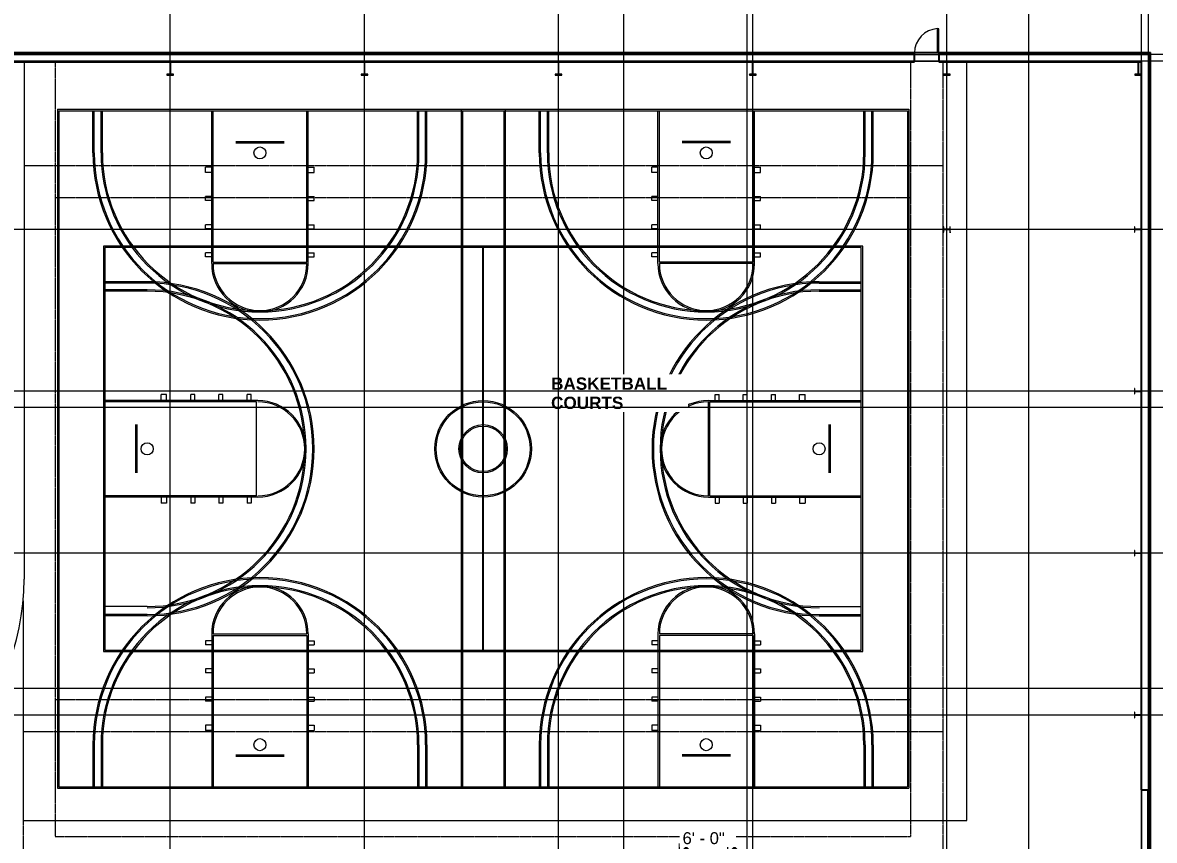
# Model space of a CAD drawing. Header units: inches. Extents: x 21341 to 27231, y -23509 to -20035.
# Drawn here: x 24603 to 26290, y -22296 to -21077 of the extents above; entities that cross this region are included whole.
import ezdxf

# ---------------------------------------------------------------- set-up
doc = ezdxf.new("R2010")
doc.units = ezdxf.units.IN
doc.header["$MEASUREMENT"] = 0
doc.linetypes.add('Dash 1_16_', pattern=[0.125, 0.0625, -0.0625])
doc.linetypes.add('Grid Line 1_2_', pattern=[0.875, 0.5, -0.125, 0.125, -0.125])
for name, color, linetype, lineweight in [('A-ANNO-DIMS', 211, 'Continuous', 9), ('A-ANNO-DIMS-192', 211, 'Continuous', 9), ('A-DOOR', 31, 'Continuous', 9), ('A-FLOR', 192, 'Continuous', 9), ('A-FLOR-CLRS', 90, 'Dash 1_16_', 9), ('A-FLOR-HRAL', 11, 'Continuous', 9), ('A-FLOR-OTLN', 90, 'Continuous', 9), ('A-GLAZ-CWMG', 51, 'Continuous', 9), ('A-WALL', 113, 'Continuous', 9), ('A-WALL-PATT', 111, 'Continuous', 25), ('C-BLDG-PADS', 91, 'Continuous', 9), ('C-TOPO', 7, 'Continuous', 9), ('G-ANNO-SYMB', 111, 'Continuous', 9), ('G-ANNO-TEXT', 231, 'Continuous', 9), ('L-SITE-WALL', 31, 'Continuous', 9), ('S-BEAM', 12, 'Continuous', 9), ('S-COLS', 52, 'Continuous', 9), ('S-GRID', 1, 'Continuous', 9)]:
    doc.layers.add(name, color=color, linetype=linetype, lineweight=lineweight)
doc.styles.add('Arial_1', font='arial.ttf', dxfattribs={"height": 17.703593})
doc.styles.add('Arial_B', font='arialbd.ttf', dxfattribs={"height": 18.265612})
doc.dimstyles.new('Linear_-_3_32__Arial_1', dxfattribs={"dimscale": 12, "dimtxt": 18, "dimasz": 2, "dimexe": 1.5, "dimexo": 1, "dimgap": 1, "dimtad": 1, "dimdec": 4, "dimrnd": 0.0625, "dimzin": 1, "dimdsep": 46, "dimlunit": 4, "dimtxsty": 'Arial_1', "dimblk1": 'OBLIQUE', "dimblk2": 'OBLIQUE', "dimsah": 1, "dimcen": 0.09, "dimdle": 1.5, "dimazin": 0, "dimtfac": 1, "dimtdec": 4, "dimtix": 1, "dimtmove": 0, "dimatfit": 3, "dimfxl": 1, "dimtvp": 1, "dimtfill": 1, "dimfrac": 2, "dimtolj": 1, "dimtzin": 0, "dimarcsym": 2})
pattern_1 = [(0, (0, 0), (0, 24), []), (90, (0, 0), (-24, 1e-15), [])]
pattern_2 = [(45, (0, 0), (-19.00703, 19.00703), []), (45, (0, 28.8), (-19.00703, 19.00703), [])]
pattern_3 = [(225, (25691.39, -22360.053), (19.00703, -19.00703), []), (225, (25691.39, -22388.853), (19.00703, -19.00703), [])]
pattern_4 = [(225, (25401.89, -22360.053), (19.00703, -19.00703), []), (225, (25401.89, -22388.853), (19.00703, -19.00703), [])]
pattern_5 = [(225, (25112.39, -22360.053), (19.00703, -19.00703), []), (225, (25112.39, -22388.853), (19.00703, -19.00703), [])]
pattern_6 = [(225, (24822.89, -22360.053), (19.00703, -19.00703), []), (225, (24822.89, -22388.853), (19.00703, -19.00703), [])]
pattern_7 = [(225, (26266.39, -22360.053), (19.00703, -19.00703), []), (225, (26266.39, -22388.853), (19.00703, -19.00703), [])]
pattern_8 = [(225, (25980.89, -22360.053), (19.00703, -19.00703), []), (225, (25980.89, -22388.853), (19.00703, -19.00703), [])]

# ---------------------------------------------------------------- blocks, each defined once
blk = doc.blocks.new('Girt_Z - 10_D-1057170-First Floor Plan')
at = {"layer": 'S-BEAM'}
for p, q in [((25968.8, -21124.3), (25932.8, -21124.3)), ((25968.8, -21124.9), (25932.8, -21124.9)), ((25968.8, -21124.9), (25932.8, -21124.9)), ((25932.8, -21134.3), (25968.8, -21134.3))]:
    blk.add_line(p, q, dxfattribs=at)
blk = doc.blocks.new('Girt_Z - 10_D-1078090-First Floor Plan')
at = {"layer": 'S-BEAM'}
for p, q in [((26271.4, -22220.4), (26271.4, -22364.1)), ((26280.7, -22364.1), (26280.7, -22220.4)), ((26280.8, -22364.1), (26280.8, -22220.4)), ((26281.4, -22364.1), (26281.4, -22220.4)), ((26271.6, -22364.1), (26271.4, -22364.1)), ((26280.7, -22364.1), (26271.6, -22364.1)), ((26280.8, -22364.1), (26280.7, -22364.1)), ((26281.4, -22364.1), (26280.8, -22364.1))]:
    blk.add_line(p, q, dxfattribs=at)
blk = doc.blocks.new('Rectangular Mullion - Profile_Polycarbonate_right-1075932-First Floor Plan')
at = {"layer": 'A-GLAZ-CWMG', "lineweight": 13}
for p, q in [((0, 1.141125), (-3.622, 1.141125)), ((-3.622, 1.141125), (-3.622, 0.787125)), ((-3.622, 0.787125), (-3.372, 0.787125)), ((-3.5595, 0.849625), (-3.5595, 1.078625)), ((-3.5595, 1.078625), (-0.0625, 1.078625)), ((-3.372, 0.849625), (-3.5595, 0.849625)), ((-3.372, 0.787125), (-3.372, 0.849625)), ((-0.0625, 1.078625), (-0.0625, -0.922375)), ((0, -0.984875), (0, 1.141125)), ((-2.7715, -0.859875), (-2.834, -0.859875)), ((-2.834, -0.859875), (-2.834, -0.984875)), ((-2.834, -0.984875), (0, -0.984875)), ((-2.7715, -0.922375), (-2.7715, -0.859875)), ((-0.0625, -0.922375), (-2.7715, -0.922375))]:
    blk.add_line(p, q, dxfattribs=at)
blk = doc.blocks.new('Top Rail Type - Top Rail_Internal_-939601-First Floor Plan')
at = {"layer": 'A-FLOR-HRAL'}
blk.add_line((24604.9, -21135.1), (24604.9, -21906.1), dxfattribs=at)
blk.add_arc((24243.4, -21906.1), 361.5, 270, 0, dxfattribs=at)
blk = doc.blocks.new('columns and girder2 - one-1075720-First Floor Plan')
at = {"layer": 'S-BEAM'}
h = blk.add_hatch(dxfattribs=at)
h.set_pattern_fill('FP_21', color=256, style=0, pattern_type=2)
h.set_pattern_definition(pattern_3)
h.paths.add_polyline_path([(0, -1.2), (-5, -1.2), (-5, -2), (5, -2), (5, -1.2)], flags=0)
h.paths.add_polyline_path([(-5, -20), (-5, -21.5), (5, -21.5), (5, -20)], flags=0)
h.paths.add_polyline_path([(-5, -1204.8), (-5, -1206.3), (5, -1206.3), (5, -1204.8)], flags=0)
h.paths.add_polyline_path([(5, -1224.3), (-5, -1224.3), (-5, -1225), (5, -1225)], flags=0)
h = blk.add_hatch(dxfattribs=at)
h.set_pattern_fill('FP_21', color=256, style=0, pattern_type=2)
h.set_pattern_definition(pattern_3)
h.paths.add_polyline_path([(-0.6, -2), (-0.6, -20), (0.6, -20), (0.6, -2)], flags=0)
h.paths.add_polyline_path([(-0.6, -1206.3), (-0.6, -1224.3), (0.6, -1224.3), (0.6, -1206.3)], flags=0)
at = {"layer": 'S-BEAM', "lineweight": 15}
for p, q in [((-5, -1.2), (-5, -2)), ((-5, -2), (5, -2)), ((0.6, -2), (-0.6, -2)), ((-0.6, -2), (-0.6, -20)), ((0.6, -20), (0.6, -2)), ((5, -2), (5, -1.2)), ((5, -20), (-5, -20)), ((-5, -20), (-5, -21.5)), ((-5, -21.5), (5, -21.5)), ((-0.6, -20), (0.6, -20)), ((5, -21.5), (5, -20)), ((5, -1204.8), (-5, -1204.8)), ((-5, -1204.8), (-5, -1206.3)), ((-5, -1206.3), (5, -1206.3)), ((0.6, -1206.3), (-0.6, -1206.3)), ((-0.6, -1206.3), (-0.6, -1224.3)), ((0.6, -1224.3), (0.6, -1206.3)), ((5, -1206.3), (5, -1204.8)), ((5, -1224.3), (-5, -1224.3)), ((-5, -1224.3), (-5, -1225)), ((-0.6, -1224.3), (0.6, -1224.3)), ((5, -1225), (5, -1224.3))]:
    blk.add_line(p, q, dxfattribs=at)
blk = doc.blocks.new('columns and girder2 - one-V32-First Floor Plan')
at = {"layer": 'S-BEAM'}
h = blk.add_hatch(dxfattribs=at)
h.set_pattern_fill('FP_22', color=256, style=0, pattern_type=2)
h.set_pattern_definition(pattern_4)
h.paths.add_polyline_path([(5, -1.2), (-5, -1.2), (-5, -2), (5, -2)], flags=0)
h.paths.add_polyline_path([(-5, -20), (-5, -21.5), (5, -21.5), (5, -20)], flags=0)
h.paths.add_polyline_path([(-5, -1204.8), (-5, -1206.3), (5, -1206.3), (5, -1204.8)], flags=0)
h.paths.add_polyline_path([(5, -1224.3), (-5, -1224.3), (-5, -1225), (5, -1225)], flags=0)
h = blk.add_hatch(dxfattribs=at)
h.set_pattern_fill('FP_22', color=256, style=0, pattern_type=2)
h.set_pattern_definition(pattern_4)
h.paths.add_polyline_path([(-0.6, -2), (-0.6, -20), (0.6, -20), (0.6, -2)], flags=0)
h.paths.add_polyline_path([(0.6, -1206.3), (-0.6, -1206.3), (-0.6, -1224.3), (0.6, -1224.3)], flags=0)
at = {"layer": 'S-BEAM', "lineweight": 15}
for p, q in [((-5, -1.2), (-5, -2)), ((-5, -2), (5, -2)), ((0.6, -2), (-0.6, -2)), ((-0.6, -2), (-0.6, -20)), ((0.6, -20), (0.6, -2)), ((5, -2), (5, -1.2)), ((5, -20), (-5, -20)), ((-5, -20), (-5, -21.5)), ((-5, -21.5), (5, -21.5)), ((-0.6, -20), (0.6, -20)), ((5, -21.5), (5, -20)), ((5, -1204.8), (-5, -1204.8)), ((-5, -1204.8), (-5, -1206.3)), ((-5, -1206.3), (5, -1206.3)), ((0.6, -1206.3), (-0.6, -1206.3)), ((-0.6, -1206.3), (-0.6, -1224.3)), ((0.6, -1224.3), (0.6, -1206.3)), ((5, -1206.3), (5, -1204.8)), ((5, -1224.3), (-5, -1224.3)), ((-5, -1224.3), (-5, -1225)), ((-0.6, -1224.3), (0.6, -1224.3)), ((5, -1225), (5, -1224.3))]:
    blk.add_line(p, q, dxfattribs=at)
blk = doc.blocks.new('columns and girder2 - one-V33-First Floor Plan')
at = {"layer": 'S-BEAM'}
h = blk.add_hatch(dxfattribs=at)
h.set_pattern_fill('FP_23', color=256, style=0, pattern_type=2)
h.set_pattern_definition(pattern_5)
h.paths.add_polyline_path([(1.5, -0.5), (-5, -0.5), (-5, -2), (5, -2), (5, -1.2), (1.5, -1.2), (1.5, -1)], flags=0)
h.paths.add_polyline_path([(5, -20), (-5, -20), (-5, -21.5), (5, -21.5)], flags=0)
h.paths.add_polyline_path([(-5, -1204.8), (-5, -1206.3), (5, -1206.3), (5, -1204.8)], flags=0)
h.paths.add_polyline_path([(5, -1224.3), (-5, -1224.3), (-5, -1225), (5, -1225)], flags=0)
h = blk.add_hatch(dxfattribs=at)
h.set_pattern_fill('FP_23', color=256, style=0, pattern_type=2)
h.set_pattern_definition(pattern_5)
h.paths.add_polyline_path([(-0.6, -2), (-0.6, -20), (0.6, -20), (0.6, -2)], flags=0)
h.paths.add_polyline_path([(-0.6, -1206.3), (-0.6, -1224.3), (0.6, -1224.3), (0.6, -1206.3)], flags=0)
at = {"layer": 'S-BEAM', "lineweight": 15}
for p, q in [((1.5, -0.5), (-5, -0.5)), ((-5, -0.5), (-5, -2)), ((-5, -2), (5, -2)), ((0.6, -2), (-0.6, -2)), ((-0.6, -2), (-0.6, -20)), ((0.6, -20), (0.6, -2)), ((5, -2), (5, -1.2)), ((5, -20), (-5, -20)), ((-5, -20), (-5, -21.5)), ((-5, -21.5), (5, -21.5)), ((-0.6, -20), (0.6, -20)), ((5, -21.5), (5, -20)), ((5, -1204.8), (-5, -1204.8)), ((-5, -1204.8), (-5, -1206.3)), ((-5, -1206.3), (5, -1206.3)), ((0.6, -1206.3), (-0.6, -1206.3)), ((-0.6, -1206.3), (-0.6, -1224.3)), ((0.6, -1224.3), (0.6, -1206.3)), ((5, -1206.3), (5, -1204.8)), ((5, -1224.3), (-5, -1224.3)), ((-5, -1224.3), (-5, -1225)), ((-0.6, -1224.3), (0.6, -1224.3)), ((5, -1225), (5, -1224.3))]:
    blk.add_line(p, q, dxfattribs=at)
blk = doc.blocks.new('columns and girder2 - one-V34-First Floor Plan')
at = {"layer": 'S-BEAM'}
h = blk.add_hatch(dxfattribs=at)
h.set_pattern_fill('FP_24', color=256, style=0, pattern_type=2)
h.set_pattern_definition(pattern_6)
h.paths.add_polyline_path([(5, -1.2), (-5, -1.2), (-5, -2), (5, -2)], flags=0)
h.paths.add_polyline_path([(-5, -20), (-5, -21.5), (5, -21.5), (5, -20)], flags=0)
h.paths.add_polyline_path([(5, -1204.8), (-5, -1204.8), (-5, -1206.3), (5, -1206.3)], flags=0)
h.paths.add_polyline_path([(5, -1224.3), (-5, -1224.3), (-5, -1225), (5, -1225)], flags=0)
h = blk.add_hatch(dxfattribs=at)
h.set_pattern_fill('FP_24', color=256, style=0, pattern_type=2)
h.set_pattern_definition(pattern_6)
h.paths.add_polyline_path([(-0.6, -2), (-0.6, -20), (0.6, -20), (0.6, -2)], flags=0)
h.paths.add_polyline_path([(0.6, -1206.3), (-0.6, -1206.3), (-0.6, -1224.3), (0.6, -1224.3)], flags=0)
at = {"layer": 'S-BEAM', "lineweight": 15}
for p, q in [((-5, -1.2), (-5, -2)), ((-5, -2), (5, -2)), ((0.6, -2), (-0.6, -2)), ((-0.6, -2), (-0.6, -20)), ((0.6, -20), (0.6, -2)), ((5, -2), (5, -1.2)), ((5, -20), (-5, -20)), ((-5, -20), (-5, -21.5)), ((-5, -21.5), (5, -21.5)), ((-0.6, -20), (0.6, -20)), ((5, -21.5), (5, -20)), ((5, -1204.8), (-5, -1204.8)), ((-5, -1204.8), (-5, -1206.3)), ((-5, -1206.3), (5, -1206.3)), ((0.6, -1206.3), (-0.6, -1206.3)), ((-0.6, -1206.3), (-0.6, -1224.3)), ((0.6, -1224.3), (0.6, -1206.3)), ((5, -1206.3), (5, -1204.8)), ((5, -1224.3), (-5, -1224.3)), ((-5, -1224.3), (-5, -1225)), ((-0.6, -1224.3), (0.6, -1224.3)), ((5, -1225), (5, -1224.3))]:
    blk.add_line(p, q, dxfattribs=at)
blk = doc.blocks.new('columns and girder2 - one-V41-First Floor Plan')
at = {"layer": 'S-BEAM'}
h = blk.add_hatch(dxfattribs=at)
h.set_pattern_fill('FP_31', color=256, style=0, pattern_type=2)
h.set_pattern_definition(pattern_7)
h.paths.add_polyline_path([(5, -0.5), (-5, -0.5), (-5, -2), (5, -2)], flags=0)
h.paths.add_polyline_path([(-5, -20), (-5, -21.5), (5, -21.5), (5, -20)], flags=0)
h.paths.add_polyline_path([(5, -1204.8), (-4.3, -1204.8), (-4.3, -1206.3), (5, -1206.3)], flags=0)
h.paths.add_polyline_path([(-4.3, -1224.3), (-4.3, -1225), (5, -1225), (5, -1224.3), (-3.5, -1224.3)], flags=0)
h = blk.add_hatch(dxfattribs=at)
h.set_pattern_fill('FP_31', color=256, style=0, pattern_type=2)
h.set_pattern_definition(pattern_7)
h.paths.add_polyline_path([(-0.6, -2), (-0.6, -20), (0.6, -20), (0.6, -2)], flags=0)
h.paths.add_polyline_path([(0.6, -1206.3), (-0.6, -1206.3), (-0.6, -1224.3), (0.6, -1224.3), (0.6, -1224)], flags=0)
at = {"layer": 'S-BEAM', "lineweight": 15}
for p, q in [((5, -0.5), (-5, -0.5)), ((-5, -2), (5, -2)), ((0.6, -2), (-0.6, -2)), ((-0.6, -2), (-0.6, -20)), ((0.6, -20), (0.6, -2)), ((5, -2), (5, -0.5)), ((5, -20), (-5, -20)), ((-5, -21.5), (5, -21.5)), ((-0.6, -20), (0.6, -20)), ((5, -21.5), (5, -20)), ((5, -1204.8), (-4.3, -1204.8)), ((-4.3, -1206.3), (5, -1206.3)), ((0.6, -1206.3), (-0.6, -1206.3)), ((-0.6, -1206.3), (-0.6, -1224.3)), ((0.6, -1224.3), (0.6, -1206.3)), ((5, -1206.3), (5, -1204.8)), ((5, -1224.3), (-4.3, -1224.3)), ((-0.6, -1224.3), (0.6, -1224.3)), ((5, -1225), (5, -1224.3))]:
    blk.add_line(p, q, dxfattribs=at)
blk = doc.blocks.new('columns and girder2 - one-V42-First Floor Plan')
at = {"layer": 'S-BEAM'}
h = blk.add_hatch(dxfattribs=at)
h.set_pattern_fill('FP_32', color=256, style=0, pattern_type=2)
h.set_pattern_definition(pattern_8)
h.paths.add_polyline_path([(5, -0.5), (-5, -0.5), (-5, -2), (5, -2)], flags=0)
h.paths.add_polyline_path([(5, -20), (-5, -20), (-5, -21.5), (5, -21.5)], flags=0)
h.paths.add_polyline_path([(5, -1204.8), (-5, -1204.8), (-5, -1206.3), (5, -1206.3)], flags=0)
h.paths.add_polyline_path([(-0.1, -1224.3), (-5, -1224.3), (-5, -1225), (5, -1225), (5, -1224.3)], flags=0)
h = blk.add_hatch(dxfattribs=at)
h.set_pattern_fill('FP_32', color=256, style=0, pattern_type=2)
h.set_pattern_definition(pattern_8)
h.paths.add_polyline_path([(-0.6, -2), (-0.6, -20), (0.6, -20), (0.6, -2)], flags=0)
h.paths.add_polyline_path([(-0.6, -1206.3), (-0.6, -1224.3), (0.6, -1224.3), (0.6, -1206.3)], flags=0)
at = {"layer": 'S-BEAM', "lineweight": 15}
for p, q in [((5, -0.5), (-5, -0.5)), ((-5, -0.5), (-5, -2)), ((-5, -2), (5, -2)), ((0.6, -2), (-0.6, -2)), ((-0.6, -2), (-0.6, -20)), ((0.6, -20), (0.6, -2)), ((5, -2), (5, -0.5)), ((5, -20), (-5, -20)), ((-5, -20), (-5, -21.5)), ((-5, -21.5), (5, -21.5)), ((-0.6, -20), (0.6, -20)), ((5, -21.5), (5, -20)), ((5, -1204.8), (-5, -1204.8)), ((-5, -1204.8), (-5, -1206.3)), ((-5, -1206.3), (5, -1206.3)), ((0.6, -1206.3), (-0.6, -1206.3)), ((-0.6, -1206.3), (-0.6, -1224.3)), ((0.6, -1224.3), (0.6, -1206.3)), ((5, -1206.3), (5, -1204.8)), ((5, -1224.3), (-5, -1224.3)), ((-5, -1224.3), (-5, -1225)), ((-0.6, -1224.3), (0.6, -1224.3)), ((5, -1225), (5, -1224.3))]:
    blk.add_line(p, q, dxfattribs=at)
blk = doc.blocks.new('Single-Flush - 36_ x 96_-1048073-First Floor Plan')
at = {"layer": 'A-DOOR', "lineweight": 13}
for p, q in [((16, 6.6), (16, 42.6)), ((18, 42.6), (16, 42.6)), ((18, 6.6), (18, 42.6)), ((18, 6.6), (16, 6.6))]:
    blk.add_line(p, q, dxfattribs=at)
at = {"layer": 'A-DOOR'}
blk.add_arc((18, 6.6), 36.1, 93.1789, 180, dxfattribs=at)
blk = doc.blocks.new('DIMBLOCK13-First Floor Plan')
at = {"layer": 'A-ANNO-DIMS-192'}
for p, q in [((25582.3, -22358.2), (25582.3, -22300.4)), ((25654.3, -22358.2), (25654.3, -22300.4)), ((25564.3, -22318.4), (25672.3, -22318.4)), ((25582.3, -22318.4), (25582.3, -22358.2)), ((25654.3, -22318.4), (25654.3, -22358.2))]:
    blk.add_line(p, q, dxfattribs=at)
at = {"layer": 'A-ANNO-DIMS-192', "lineweight": 50}
for p, q in [((25582.3, -22318.4), (25594.3, -22306.4)), ((25654.3, -22318.4), (25666.3, -22306.4)), ((25582.3, -22318.4), (25570.3, -22330.4)), ((25654.3, -22318.4), (25642.3, -22330.4))]:
    blk.add_line(p, q, dxfattribs=at)
at = {"layer": 'A-ANNO-DIMS-192', "color": 0, "insert": (25586.8, -22283.5), "char_height": 17.7, "width": 75.434, "attachment_point": 1, "line_spacing_factor": 0.938532, "style": 'Arial_1', "bg_fill": 3, "box_fill_scale": 1.25, "bg_fill_color": 0, "bg_fill_transparency": 0}
blk.add_mtext('6\' - 0"', dxfattribs=at)
blk = doc.blocks.new('_Oblique')
at = {"color": 0, "linetype": 'ByBlock', "lineweight": -2}
blk.add_line((-0.5, -0.5), (0.5, 0.5), dxfattribs=at)

msp = doc.modelspace()

# ---------------------------------------------------------------- hatches: boundary and pattern name
at = {"layer": 'A-WALL-PATT', "lineweight": 9}
h = msp.add_hatch(dxfattribs=at)
h.set_pattern_fill('FP_15', color=256, style=0, pattern_type=2)
h.set_pattern_definition(pattern_1)
h.paths.add_polyline_path([(22780.39023, -21124.30281), (22783.39023, -21124.30281), (22783.39023, -21123.30281), (22780.39023, -21123.30281)], flags=0)
h.paths.add_polyline_path([(25981.01523, -21124.30281), (25981.01523, -21123.30281), (25968.76523, -21123.30281), (25968.76523, -21124.30281)], flags=0)
h.paths.add_polyline_path([(25810.92321, -21124.30281), (25932.76523, -21124.30281), (25932.76523, -21123.30281), (23030.51523, -21123.30281), (23030.51523, -21124.30281), (25257.97521, -21124.30281)], flags=0)
h.paths.add_polyline_path([(22791.39023, -21124.30281), (22844.51523, -21124.30281), (22844.51523, -21123.30281), (22791.39023, -21123.30281)], flags=0)
h.paths.add_polyline_path([(22922.51523, -21124.30281), (22922.51523, -21123.30281), (22916.51523, -21123.30281), (22916.51523, -21124.30281)], flags=0)
h = msp.add_hatch(dxfattribs=at)
h.set_pattern_fill('FP_15', color=256, style=0, pattern_type=2)
h.set_pattern_definition(pattern_1)
h.paths.add_polyline_path([(26282.39023, -21124.30281), (26282.39023, -21123.30281), (25981.01523, -21123.30281), (25981.01523, -21124.30281), (26281.39023, -21124.30281)], flags=0)
h = msp.add_hatch(dxfattribs=at)
h.set_pattern_fill('FP_15', color=256, style=0, pattern_type=2)
h.set_pattern_definition(pattern_1)
h.paths.add_polyline_path([(26282.39023, -22220.42781), (26282.39023, -21124.30281), (26281.39023, -21124.30281), (26281.39023, -22220.42781)], flags=0)
at = {"layer": 'S-COLS'}
h = msp.add_hatch(dxfattribs=at)
h.set_pattern_fill('FP_11', color=256, style=0, pattern_type=2)
h.set_pattern_definition(pattern_2)
h.paths.add_polyline_path([(25976.45858, -21389.03328), (25976.45858, -21385.88875), (25976.66109, -21385.39985), (25977.14999, -21385.19734), (25984.63046, -21385.19734), (25985.11936, -21385.39985), (25985.32187, -21385.88875), (25985.32187, -21389.03328), (25985.75546, -21389.03328), (25985.75546, -21381.07234), (25985.32187, -21381.07234), (25985.32187, -21384.21687), (25985.11936, -21384.70577), (25984.63046, -21384.90828), (25977.14999, -21384.90828), (25976.66109, -21384.70577), (25976.45858, -21384.21687), (25976.45858, -21381.07234), (25976.02499, -21381.07234), (25976.02499, -21389.03328)], flags=0)
h = msp.add_hatch(dxfattribs=at)
h.set_pattern_fill('FP_11', color=256, style=0, pattern_type=2)
h.set_pattern_definition(pattern_2)
h.paths.add_polyline_path([(26261.07382, -21630.30281), (26261.07382, -21627.13875), (26261.27633, -21626.64985), (26261.76523, -21626.44734), (26270.26523, -21626.44734), (26270.75412, -21626.64985), (26270.95663, -21627.13875), (26270.95663, -21630.30281), (26271.39023, -21630.30281), (26271.39023, -21622.30281), (26270.95663, -21622.30281), (26270.95663, -21625.46687), (26270.75412, -21625.95577), (26270.26523, -21626.15828), (26261.76523, -21626.15828), (26261.27633, -21625.95577), (26261.07382, -21625.46687), (26261.07382, -21622.30281), (26260.64023, -21622.30281), (26260.64023, -21630.30281)], flags=0)
h = msp.add_hatch(dxfattribs=at)
h.set_pattern_fill('FP_11', color=256, style=0, pattern_type=2)
h.set_pattern_definition(pattern_2)
h.paths.add_polyline_path([(26260.64023, -21871.55281), (26261.07382, -21871.55281), (26261.07382, -21868.38875), (26261.27633, -21867.89985), (26261.76523, -21867.69734), (26270.26523, -21867.69734), (26270.75412, -21867.89985), (26270.95663, -21868.38875), (26270.95663, -21871.55281), (26271.39023, -21871.55281), (26271.39023, -21863.55281), (26270.95663, -21863.55281), (26270.95663, -21866.71687), (26270.75412, -21867.20577), (26270.26523, -21867.40828), (26261.76523, -21867.40828), (26261.27633, -21867.20577), (26261.07382, -21866.71687), (26261.07382, -21863.55281), (26260.64023, -21863.55281)], flags=0)

# ---------------------------------------------------------------- linework, layer by layer
at = {"layer": 'A-FLOR'}
for p, q in [((26010.64023, -22266.05281), (26010.64023, -21135.05281)), ((24603.39023, -21938.53974), (24603.39023, -22266.05281)), ((24603.39023, -22266.05281), (26010.64023, -22266.05281))]:
    msp.add_line(p, q, dxfattribs=at)
at = {"layer": 'A-FLOR-CLRS'}
for p, q in [((24651.39023, -21135.05281), (24651.39023, -22290.05281)), ((25927.39023, -22290.05281), (25927.39023, -21135.05281)), ((25975.39023, -22338.05281), (25975.39023, -21135.05281)), ((25975.39023, -21290.05281), (24604.91307, -21290.05281)), ((25927.39023, -21338.05281), (24651.39023, -21338.05281)), ((24603.39023, -21938.53974), (24603.39023, -22338.05281)), ((25927.39023, -22086.05281), (24651.39023, -22086.05281)), ((25975.39023, -22134.05281), (24603.39023, -22134.05281)), ((24651.39023, -22290.05281), (25927.39023, -22290.05281))]:
    msp.add_line(p, q, dxfattribs=at)
at = {"layer": 'A-FLOR-OTLN'}
for p, q in [((24654.61166, -21206.05281), (25924.16879, -21206.05281)), ((24654.61166, -21206.05281), (24654.61166, -22218.05281)), ((24656.61166, -21208.05281), (24656.61166, -22216.05281)), ((24656.61166, -21208.05281), (25922.16879, -21208.05281)), ((24707.61166, -21271.05281), (24707.61166, -21208.05281)), ((24709.61166, -21271.05281), (24709.61166, -21208.05281)), ((24719.61166, -21271.05281), (24719.61166, -21208.05281)), ((24721.61166, -21271.05281), (24721.61166, -21208.05281)), ((24884.61166, -21436.05281), (24884.61166, -21208.05281)), ((24886.61166, -21434.05281), (24886.61166, -21208.05281)), ((25026.61166, -21434.05281), (25026.61166, -21208.05281)), ((25028.61166, -21436.05281), (25028.61166, -21208.05281)), ((25191.61166, -21271.05281), (25191.61166, -21208.05281)), ((25193.61166, -21271.05281), (25193.61166, -21208.05281)), ((25203.61166, -21271.05281), (25203.61166, -21208.05281)), ((25205.61166, -21271.05281), (25205.61166, -21208.05281)), ((25256.61166, -21206.05281), (25256.61166, -22218.05281)), ((25258.61166, -21208.05281), (25258.61166, -22216.05281)), ((25320.16879, -21208.05281), (25320.16879, -22216.05281)), ((25322.16879, -21206.05281), (25322.16879, -22218.05281)), ((25373.16879, -21271.05281), (25373.16879, -21208.05281)), ((25375.16879, -21271.05281), (25375.16879, -21208.05281)), ((25385.16879, -21271.05281), (25385.16879, -21208.05281)), ((25387.16879, -21271.05281), (25387.16879, -21208.05281)), ((25550.16879, -21436.05281), (25550.16879, -21208.05281)), ((25552.16879, -21434.05281), (25552.16879, -21208.05281)), ((25692.16879, -21434.05281), (25692.16879, -21208.05281)), ((25694.16879, -21436.05281), (25694.16879, -21208.05281)), ((25857.16879, -21271.05281), (25857.16879, -21208.05281)), ((25859.16879, -21271.05281), (25859.16879, -21208.05281)), ((25869.16879, -21271.05281), (25869.16879, -21208.05281)), ((25871.16879, -21271.05281), (25871.16879, -21208.05281)), ((25922.16879, -21208.05281), (25922.16879, -22216.05281)), ((25924.16879, -21206.05281), (25924.16879, -22218.05281)), ((24920.61166, -21254.05281), (24992.61166, -21254.05281)), ((24920.61166, -21256.05281), (24992.61166, -21256.05281)), ((25658.16879, -21254.05281), (25586.16879, -21254.05281)), ((25658.16879, -21256.05281), (25586.16879, -21256.05281)), ((24884.61166, -21292.05281), (24875.61166, -21292.05281)), ((24875.61166, -21300.05281), (24875.61166, -21292.05281)), ((25028.61166, -21292.05281), (25037.61166, -21292.05281)), ((25037.61166, -21300.05281), (25037.61166, -21292.05281)), ((25550.16879, -21292.05281), (25541.16879, -21292.05281)), ((25541.16879, -21300.05281), (25541.16879, -21292.05281)), ((25694.16879, -21292.05281), (25703.16879, -21292.05281)), ((25703.16879, -21300.05281), (25703.16879, -21292.05281)), ((24884.61166, -21300.05281), (24875.61166, -21300.05281)), ((25028.61166, -21300.05281), (25037.61166, -21300.05281)), ((25550.16879, -21300.05281), (25541.16879, -21300.05281)), ((25694.16879, -21300.05281), (25703.16879, -21300.05281)), ((24884.61166, -21336.05281), (24875.61166, -21336.05281)), ((24875.61166, -21342.05281), (24875.61166, -21336.05281)), ((24884.61166, -21342.05281), (24875.61166, -21342.05281)), ((25028.61166, -21336.05281), (25037.61166, -21336.05281)), ((25028.61166, -21342.05281), (25037.61166, -21342.05281)), ((25037.61166, -21342.05281), (25037.61166, -21336.05281)), ((25550.16879, -21336.05281), (25541.16879, -21336.05281)), ((25541.16879, -21342.05281), (25541.16879, -21336.05281)), ((25550.16879, -21342.05281), (25541.16879, -21342.05281)), ((25694.16879, -21336.05281), (25703.16879, -21336.05281)), ((25694.16879, -21342.05281), (25703.16879, -21342.05281)), ((25703.16879, -21342.05281), (25703.16879, -21336.05281)), ((24884.61166, -21378.05281), (24875.61166, -21378.05281)), ((24875.61166, -21384.05281), (24875.61166, -21378.05281)), ((25028.61166, -21378.05281), (25037.61166, -21378.05281)), ((25037.61166, -21384.05281), (25037.61166, -21378.05281)), ((25550.16879, -21378.05281), (25541.16879, -21378.05281)), ((25541.16879, -21384.05281), (25541.16879, -21378.05281)), ((25694.16879, -21378.05281), (25703.16879, -21378.05281)), ((25703.16879, -21384.05281), (25703.16879, -21378.05281)), ((24884.61166, -21384.05281), (24875.61166, -21384.05281)), ((25028.61166, -21384.05281), (25037.61166, -21384.05281)), ((25550.16879, -21384.05281), (25541.16879, -21384.05281)), ((25694.16879, -21384.05281), (25703.16879, -21384.05281)), ((25855.39023, -21410.05281), (24723.39023, -21410.05281)), ((24723.39023, -21410.05281), (24723.39023, -22014.05281)), ((24725.39023, -21412.05281), (24725.39023, -22012.05281)), ((25853.39023, -21412.05281), (24725.39023, -21412.05281)), ((25288.39023, -21412.05281), (25288.39023, -22012.05281)), ((25289.39023, -21412.05281), (25289.39023, -22012.05281)), ((25853.39023, -22012.05281), (25853.39023, -21412.05281)), ((25855.39023, -22014.05281), (25855.39023, -21410.05281)), ((24884.61166, -21420.05281), (24875.61166, -21420.05281)), ((24875.61166, -21426.05281), (24875.61166, -21420.05281)), ((24884.61166, -21426.05281), (24875.61166, -21426.05281)), ((25028.61166, -21420.05281), (25037.61166, -21420.05281)), ((25028.61166, -21426.05281), (25037.61166, -21426.05281)), ((25037.61166, -21426.05281), (25037.61166, -21420.05281)), ((25550.16879, -21420.05281), (25541.16879, -21420.05281)), ((25541.16879, -21426.05281), (25541.16879, -21420.05281)), ((25550.16879, -21426.05281), (25541.16879, -21426.05281)), ((25694.16879, -21420.05281), (25703.16879, -21420.05281)), ((25694.16879, -21426.05281), (25703.16879, -21426.05281)), ((25703.16879, -21426.05281), (25703.16879, -21420.05281)), ((24886.61166, -21434.05281), (25026.61166, -21434.05281)), ((24886.61166, -21436.05281), (25026.61166, -21436.05281)), ((25692.16879, -21434.05281), (25552.16879, -21434.05281)), ((25692.16879, -21436.05281), (25552.16879, -21436.05281)), ((24788.39023, -21463.05281), (24725.39023, -21463.05281)), ((24788.39023, -21465.05281), (24725.39023, -21465.05281)), ((25790.39023, -21463.05281), (25853.39023, -21463.05281)), ((25790.39023, -21465.05281), (25853.39023, -21465.05281)), ((24788.39023, -21475.05281), (24725.39023, -21475.05281)), ((24788.39023, -21477.05281), (24725.39023, -21477.05281)), ((25790.39023, -21475.05281), (25853.39023, -21475.05281)), ((25790.39023, -21477.05281), (25853.39023, -21477.05281)), ((24809.39023, -21640.05281), (24809.39023, -21631.05281)), ((24817.39023, -21631.05281), (24809.39023, -21631.05281)), ((24817.39023, -21640.05281), (24817.39023, -21631.05281)), ((24853.39023, -21640.05281), (24853.39023, -21631.05281)), ((24859.39023, -21631.05281), (24853.39023, -21631.05281)), ((24859.39023, -21640.05281), (24859.39023, -21631.05281)), ((24895.39023, -21640.05281), (24895.39023, -21631.05281)), ((24901.39023, -21631.05281), (24895.39023, -21631.05281)), ((24901.39023, -21640.05281), (24901.39023, -21631.05281)), ((24937.39023, -21640.05281), (24937.39023, -21631.05281)), ((24943.39023, -21631.05281), (24937.39023, -21631.05281)), ((24943.39023, -21640.05281), (24943.39023, -21631.05281)), ((25635.39023, -21631.05281), (25641.39023, -21631.05281)), ((25635.39023, -21640.05281), (25635.39023, -21631.05281)), ((25641.39023, -21640.05281), (25641.39023, -21631.05281)), ((25677.39023, -21631.05281), (25683.39023, -21631.05281)), ((25677.39023, -21640.05281), (25677.39023, -21631.05281)), ((25683.39023, -21640.05281), (25683.39023, -21631.05281)), ((25719.39023, -21631.05281), (25725.39023, -21631.05281)), ((25719.39023, -21640.05281), (25719.39023, -21631.05281)), ((25725.39023, -21640.05281), (25725.39023, -21631.05281)), ((25761.39023, -21631.05281), (25769.39023, -21631.05281)), ((25761.39023, -21640.05281), (25761.39023, -21631.05281)), ((25769.39023, -21640.05281), (25769.39023, -21631.05281)), ((24953.39023, -21640.05281), (24725.39023, -21640.05281)), ((24951.39023, -21642.05281), (24725.39023, -21642.05281)), ((24951.39023, -21782.05281), (24951.39023, -21642.05281)), ((25625.39023, -21640.05281), (25853.39023, -21640.05281)), ((25625.39023, -21782.05281), (25625.39023, -21642.05281)), ((25627.39023, -21782.05281), (25627.39023, -21642.05281)), ((25627.39023, -21642.05281), (25853.39023, -21642.05281)), ((24771.39023, -21748.05281), (24771.39023, -21676.05281)), ((24773.39023, -21748.05281), (24773.39023, -21676.05281)), ((25805.39023, -21748.05281), (25805.39023, -21676.05281)), ((25807.39023, -21748.05281), (25807.39023, -21676.05281)), ((24951.39023, -21782.05281), (24725.39023, -21782.05281)), ((24953.39023, -21784.05281), (24725.39023, -21784.05281)), ((24809.39023, -21784.05281), (24809.39023, -21793.05281)), ((24817.39023, -21784.05281), (24817.39023, -21793.05281)), ((24853.39023, -21784.05281), (24853.39023, -21793.05281)), ((24859.39023, -21784.05281), (24859.39023, -21793.05281)), ((24895.39023, -21784.05281), (24895.39023, -21793.05281)), ((24901.39023, -21784.05281), (24901.39023, -21793.05281)), ((24937.39023, -21784.05281), (24937.39023, -21793.05281)), ((24943.39023, -21784.05281), (24943.39023, -21793.05281)), ((25625.39023, -21784.05281), (25853.39023, -21784.05281)), ((25627.39023, -21782.05281), (25853.39023, -21782.05281)), ((25635.39023, -21784.05281), (25635.39023, -21793.05281)), ((25641.39023, -21784.05281), (25641.39023, -21793.05281)), ((25677.39023, -21784.05281), (25677.39023, -21793.05281)), ((25683.39023, -21784.05281), (25683.39023, -21793.05281)), ((25719.39023, -21784.05281), (25719.39023, -21793.05281)), ((25725.39023, -21784.05281), (25725.39023, -21793.05281)), ((25761.39023, -21784.05281), (25761.39023, -21793.05281)), ((25769.39023, -21784.05281), (25769.39023, -21793.05281)), ((24817.39023, -21793.05281), (24809.39023, -21793.05281)), ((24859.39023, -21793.05281), (24853.39023, -21793.05281)), ((24901.39023, -21793.05281), (24895.39023, -21793.05281)), ((24943.39023, -21793.05281), (24937.39023, -21793.05281)), ((25635.39023, -21793.05281), (25641.39023, -21793.05281)), ((25677.39023, -21793.05281), (25683.39023, -21793.05281)), ((25719.39023, -21793.05281), (25725.39023, -21793.05281)), ((25761.39023, -21793.05281), (25769.39023, -21793.05281)), ((24788.39023, -21947.05281), (24725.39023, -21947.05281)), ((25790.39023, -21947.05281), (25853.39023, -21947.05281)), ((24788.39023, -21959.05281), (24725.39023, -21959.05281)), ((24788.39023, -21961.05281), (24725.39023, -21961.05281)), ((25790.39023, -21959.05281), (25853.39023, -21959.05281)), ((25790.39023, -21961.05281), (25853.39023, -21961.05281)), ((24884.61166, -21988.05281), (24884.61166, -22216.05281)), ((24886.61166, -21988.05281), (25026.61166, -21988.05281)), ((24886.61166, -21990.05281), (25026.61166, -21990.05281)), ((24886.61166, -21990.05281), (24886.61166, -22216.05281)), ((25026.61166, -21990.05281), (25026.61166, -22216.05281)), ((25028.61166, -21988.05281), (25028.61166, -22216.05281)), ((25550.16879, -21988.05281), (25550.16879, -22216.05281)), ((25692.16879, -21988.05281), (25552.16879, -21988.05281)), ((25692.16879, -21990.05281), (25552.16879, -21990.05281)), ((25552.16879, -21990.05281), (25552.16879, -22216.05281)), ((25692.16879, -21990.05281), (25692.16879, -22216.05281)), ((25694.16879, -21988.05281), (25694.16879, -22216.05281)), ((24875.61166, -21998.05281), (24875.61166, -22004.05281)), ((24884.61166, -21998.05281), (24875.61166, -21998.05281)), ((24884.61166, -22004.05281), (24875.61166, -22004.05281)), ((25028.61166, -21998.05281), (25037.61166, -21998.05281)), ((25028.61166, -22004.05281), (25037.61166, -22004.05281)), ((25037.61166, -21998.05281), (25037.61166, -22004.05281)), ((25541.16879, -21998.05281), (25541.16879, -22004.05281)), ((25550.16879, -21998.05281), (25541.16879, -21998.05281)), ((25550.16879, -22004.05281), (25541.16879, -22004.05281)), ((25694.16879, -21998.05281), (25703.16879, -21998.05281)), ((25694.16879, -22004.05281), (25703.16879, -22004.05281)), ((25703.16879, -21998.05281), (25703.16879, -22004.05281)), ((24723.39023, -22014.05281), (25855.39023, -22014.05281)), ((24725.39023, -22012.05281), (25853.39023, -22012.05281)), ((24875.61166, -22040.05281), (24875.61166, -22046.05281)), ((24884.61166, -22040.05281), (24875.61166, -22040.05281)), ((25028.61166, -22040.05281), (25037.61166, -22040.05281)), ((25037.61166, -22040.05281), (25037.61166, -22046.05281)), ((25541.16879, -22040.05281), (25541.16879, -22046.05281)), ((25550.16879, -22040.05281), (25541.16879, -22040.05281)), ((25694.16879, -22040.05281), (25703.16879, -22040.05281)), ((25703.16879, -22040.05281), (25703.16879, -22046.05281)), ((24884.61166, -22046.05281), (24875.61166, -22046.05281)), ((25028.61166, -22046.05281), (25037.61166, -22046.05281)), ((25550.16879, -22046.05281), (25541.16879, -22046.05281)), ((25694.16879, -22046.05281), (25703.16879, -22046.05281)), ((24875.61166, -22082.05281), (24875.61166, -22088.05281)), ((24884.61166, -22082.05281), (24875.61166, -22082.05281)), ((24884.61166, -22088.05281), (24875.61166, -22088.05281)), ((25028.61166, -22082.05281), (25037.61166, -22082.05281)), ((25028.61166, -22088.05281), (25037.61166, -22088.05281)), ((25037.61166, -22082.05281), (25037.61166, -22088.05281)), ((25541.16879, -22082.05281), (25541.16879, -22088.05281)), ((25550.16879, -22082.05281), (25541.16879, -22082.05281)), ((25550.16879, -22088.05281), (25541.16879, -22088.05281)), ((25694.16879, -22082.05281), (25703.16879, -22082.05281)), ((25694.16879, -22088.05281), (25703.16879, -22088.05281)), ((25703.16879, -22082.05281), (25703.16879, -22088.05281)), ((24875.61166, -22124.05281), (24875.61166, -22132.05281)), ((24884.61166, -22124.05281), (24875.61166, -22124.05281)), ((25028.61166, -22124.05281), (25037.61166, -22124.05281)), ((25037.61166, -22124.05281), (25037.61166, -22132.05281)), ((25541.16879, -22124.05281), (25541.16879, -22132.05281)), ((25550.16879, -22124.05281), (25541.16879, -22124.05281)), ((25694.16879, -22124.05281), (25703.16879, -22124.05281)), ((25703.16879, -22124.05281), (25703.16879, -22132.05281)), ((24884.61166, -22132.05281), (24875.61166, -22132.05281)), ((25028.61166, -22132.05281), (25037.61166, -22132.05281)), ((25550.16879, -22132.05281), (25541.16879, -22132.05281)), ((25694.16879, -22132.05281), (25703.16879, -22132.05281)), ((24707.61166, -22153.05281), (24707.61166, -22216.05281)), ((24709.61166, -22153.05281), (24709.61166, -22216.05281)), ((24719.61166, -22153.05281), (24719.61166, -22216.05281)), ((24721.61166, -22153.05281), (24721.61166, -22216.05281)), ((25191.61166, -22153.05281), (25191.61166, -22216.05281)), ((25193.61166, -22153.05281), (25193.61166, -22216.05281)), ((25203.61166, -22153.05281), (25203.61166, -22216.05281)), ((25205.61166, -22153.05281), (25205.61166, -22216.05281)), ((25373.16879, -22153.05281), (25373.16879, -22216.05281)), ((25375.16879, -22153.05281), (25375.16879, -22216.05281)), ((25385.16879, -22153.05281), (25385.16879, -22216.05281)), ((25387.16879, -22153.05281), (25387.16879, -22216.05281)), ((25857.16879, -22153.05281), (25857.16879, -22216.05281)), ((25859.16879, -22153.05281), (25859.16879, -22216.05281)), ((25869.16879, -22153.05281), (25869.16879, -22216.05281)), ((25871.16879, -22153.05281), (25871.16879, -22216.05281)), ((24920.61166, -22168.05281), (24992.61166, -22168.05281)), ((24920.61166, -22170.05281), (24992.61166, -22170.05281)), ((25658.16879, -22168.05281), (25586.16879, -22168.05281)), ((25658.16879, -22170.05281), (25586.16879, -22170.05281)), ((24654.61166, -22218.05281), (25924.16879, -22218.05281)), ((24656.61166, -22216.05281), (25922.16879, -22216.05281))]:
    msp.add_line(p, q, dxfattribs=at)
for centre, radius in [((24956.61166, -21271.05281), 9), ((25622.16879, -21271.05281), 9), ((25289.39023, -21712.05281), 72), ((25289.39023, -21712.05281), 70), ((25289.39023, -21712.05281), 36), ((25289.39023, -21712.05281), 34), ((24788.39023, -21712.05281), 9), ((25790.39023, -21712.05281), 9), ((24956.61166, -22153.05281), 9), ((25622.16879, -22153.05281), 9)]:
    msp.add_circle(centre, radius, dxfattribs=at)
for centre, radius, start, end in [((24956.61166, -21271.05281), 249, 180, 270), ((24956.61166, -21271.05281), 247, 180, 270), ((24956.61166, -21271.05281), 237, 180, 270), ((24956.61166, -21271.05281), 235, 180, 270), ((24956.61166, -21271.05281), 247, 270, 0), ((24956.61166, -21271.05281), 249, 270, 0), ((24956.61166, -21271.05281), 235, 270, 0), ((24956.61166, -21271.05281), 237, 270, 0), ((25622.16879, -21271.05281), 249, 180, 270), ((25622.16879, -21271.05281), 247, 180, 270), ((25622.16879, -21271.05281), 237, 180, 270), ((25622.16879, -21271.05281), 235, 180, 270), ((25622.16879, -21271.05281), 247, 270, 0), ((25622.16879, -21271.05281), 249, 270, 0), ((25622.16879, -21271.05281), 235, 270, 0), ((25622.16879, -21271.05281), 237, 270, 0), ((24956.61166, -21436.05281), 72, 180, 0), ((24956.61166, -21436.05281), 70, 180, 0), ((25622.16879, -21436.05281), 72, 180, 360), ((25622.16879, -21436.05281), 70, 180, 0), ((24788.39023, -21712.05281), 249, 0, 90), ((24788.39023, -21712.05281), 247, 0, 90), ((25790.39023, -21712.05281), 249, 90, 180), ((25790.39023, -21712.05281), 247, 90, 180), ((24788.39023, -21712.05281), 237, 0, 90), ((24788.39023, -21712.05281), 235, 0, 90), ((25790.39023, -21712.05281), 237, 90, 180), ((25790.39023, -21712.05281), 235, 90, 180), ((24953.39023, -21712.05281), 72, 270, 90), ((24953.39023, -21712.05281), 70, 270, 90), ((25625.39023, -21712.05281), 72, 90, 270), ((25625.39023, -21712.05281), 70, 90, 270), ((24788.39023, -21712.05281), 247, 270, 0), ((24788.39023, -21712.05281), 249, 270, 0), ((24788.39023, -21712.05281), 235, 270, 0), ((24788.39023, -21712.05281), 237, 270, 0), ((25790.39023, -21712.05281), 249, 180, 270), ((25790.39023, -21712.05281), 247, 180, 270), ((25790.39023, -21712.05281), 237, 180, 270), ((25790.39023, -21712.05281), 235, 180, 270), ((24956.61166, -22153.05281), 249, 90, 180), ((24956.61166, -22153.05281), 249, 0, 90), ((25622.16879, -22153.05281), 249, 90, 180), ((25622.16879, -22153.05281), 249, 0, 90), ((24956.61166, -22153.05281), 247, 90, 180), ((24956.61166, -22153.05281), 237, 90, 180), ((24956.61166, -22153.05281), 235, 90, 180), ((24956.61166, -21988.05281), 72, 0, 180), ((24956.61166, -21988.05281), 70, 0, 180), ((24956.61166, -22153.05281), 247, 0, 90), ((24956.61166, -22153.05281), 237, 0, 90), ((24956.61166, -22153.05281), 235, 0, 90), ((25622.16879, -22153.05281), 247, 90, 180), ((25622.16879, -22153.05281), 237, 90, 180), ((25622.16879, -22153.05281), 235, 90, 180), ((25622.16879, -21988.05281), 72, 0, 180), ((25622.16879, -21988.05281), 70, 360, 180), ((25622.16879, -22153.05281), 247, 0, 90), ((25622.16879, -22153.05281), 237, 0, 90), ((25622.16879, -22153.05281), 235, 0, 90)]:
    msp.add_arc(centre, radius, start, end, dxfattribs=at)
at = {"layer": 'A-WALL'}
for p, q in [((23030.51523, -21123.30281), (25932.76523, -21123.30281)), ((23030.51523, -21124.30281), (25932.76523, -21124.30281)), ((25968.76523, -21123.30281), (26282.39023, -21123.30281)), ((25968.76523, -21124.30281), (26281.39023, -21124.30281)), ((26281.39023, -22220.42781), (26281.39023, -21124.30281)), ((26282.39023, -22220.42781), (26282.39023, -21123.30281)), ((23030.51523, -21134.30281), (25932.76523, -21134.30281)), ((25968.76523, -21134.30281), (26271.39023, -21134.30281)), ((26271.39023, -22220.42781), (26271.39023, -21134.30281))]:
    msp.add_line(p, q, dxfattribs=at)
at = {"layer": 'A-WALL', "lineweight": 25}
for p, q in [((26281.99395, -22220.49031), (26281.99395, -22370.37579)), ((26283.56875, -22220.49031), (26281.99395, -22220.49031)), ((26283.56875, -22370.37579), (26283.56875, -22220.49031))]:
    msp.add_line(p, q, dxfattribs=at)
at = {"layer": 'C-BLDG-PADS'}
for p, q in [((26284.39023, -21121.30281), (22794.39023, -21121.30281)), ((26284.39023, -22687.92781), (26284.39023, -21121.30281))]:
    msp.add_line(p, q, dxfattribs=at)
at = {"layer": 'C-TOPO'}
for p, q in [((22794.38965, -21121.30225), (26211.39551, -21121.30225)), ((26211.39551, -21121.30225), (26284.3916, -21121.30225)), ((26284.3916, -21121.30225), (26284.3916, -22687.92781))]:
    msp.add_line(p, q, dxfattribs=at)
at = {"layer": 'G-ANNO-SYMB'}
for p, q in [((25498.89967, -21003.0772), (25498.89967, -22908.83975)), ((26102.81696, -21003.0772), (26102.81696, -22908.83975)), ((26316.22594, -22069.38846), (22005.48674, -22069.38846))]:
    msp.add_line(p, q, dxfattribs=at)
at = {"layer": 'L-SITE-WALL', "lineweight": 25}
for p, q in [((25932.76523, -21121.80281), (23030.51523, -21121.80281)), ((25932.76523, -21135.05281), (25932.76523, -21121.80281)), ((25968.76523, -21121.80281), (25968.76523, -21135.05281)), ((26283.89023, -21121.80281), (25968.76523, -21121.80281)), ((26283.89023, -22220.42781), (26283.89023, -21121.80281)), ((23030.51523, -21135.05281), (25932.76523, -21135.05281)), ((25968.76523, -21135.05281), (26270.64023, -21135.05281)), ((26270.64023, -21135.05281), (26270.64023, -22220.42781)), ((26270.64023, -22220.42781), (26283.89023, -22220.42781))]:
    msp.add_line(p, q, dxfattribs=at)
at = {"layer": 'S-COLS', "lineweight": 15}
for p, q in [((25976.45858, -21381.07234), (25976.02499, -21381.07234)), ((25976.02499, -21381.07234), (25976.02499, -21389.03328)), ((25976.45858, -21384.21687), (25976.45858, -21381.07234)), ((25985.75546, -21381.07234), (25985.32187, -21381.07234)), ((25985.32187, -21381.07234), (25985.32187, -21384.21687)), ((25985.75546, -21389.03328), (25985.75546, -21381.07234)), ((26261.07382, -21381.05281), (26260.64023, -21381.05281)), ((26260.64023, -21381.05281), (26260.64023, -21389.05281)), ((26261.07382, -21384.21687), (26261.07382, -21381.05281)), ((26271.39023, -21381.05281), (26270.95663, -21381.05281)), ((26270.95663, -21381.05281), (26270.95663, -21384.21687)), ((26271.39023, -21389.05281), (26271.39023, -21381.05281)), ((25976.02499, -21389.03328), (25976.45858, -21389.03328)), ((25976.45858, -21389.03328), (25976.45858, -21385.88875)), ((25984.63046, -21384.90828), (25977.14999, -21384.90828)), ((25977.14999, -21385.19734), (25984.63046, -21385.19734)), ((25985.32187, -21385.88875), (25985.32187, -21389.03328)), ((25985.32187, -21389.03328), (25985.75546, -21389.03328)), ((26260.64023, -21389.05281), (26261.07382, -21389.05281)), ((26261.07382, -21389.05281), (26261.07382, -21385.88875)), ((26270.26523, -21384.90828), (26261.76523, -21384.90828)), ((26261.76523, -21385.19734), (26270.26523, -21385.19734)), ((26270.95663, -21385.88875), (26270.95663, -21389.05281)), ((26270.95663, -21389.05281), (26271.39023, -21389.05281)), ((26261.07382, -21622.30281), (26260.64023, -21622.30281)), ((26260.64023, -21622.30281), (26260.64023, -21630.30281)), ((26260.64023, -21630.30281), (26261.07382, -21630.30281)), ((26261.07382, -21625.46687), (26261.07382, -21622.30281)), ((26261.07382, -21630.30281), (26261.07382, -21627.13875)), ((26270.26523, -21626.15828), (26261.76523, -21626.15828)), ((26261.76523, -21626.44734), (26270.26523, -21626.44734)), ((26271.39023, -21622.30281), (26270.95663, -21622.30281)), ((26270.95663, -21622.30281), (26270.95663, -21625.46687)), ((26270.95663, -21627.13875), (26270.95663, -21630.30281)), ((26270.95663, -21630.30281), (26271.39023, -21630.30281)), ((26271.39023, -21630.30281), (26271.39023, -21622.30281)), ((26261.07382, -21863.55281), (26260.64023, -21863.55281)), ((26260.64023, -21863.55281), (26260.64023, -21871.55281)), ((26260.64023, -21871.55281), (26261.07382, -21871.55281)), ((26261.07382, -21866.71687), (26261.07382, -21863.55281)), ((26261.07382, -21871.55281), (26261.07382, -21868.38875)), ((26270.26523, -21867.40828), (26261.76523, -21867.40828)), ((26261.76523, -21867.69734), (26270.26523, -21867.69734)), ((26271.39023, -21863.55281), (26270.95663, -21863.55281)), ((26270.95663, -21863.55281), (26270.95663, -21866.71687)), ((26270.95663, -21868.38875), (26270.95663, -21871.55281)), ((26270.95663, -21871.55281), (26271.39023, -21871.55281)), ((26271.39023, -21871.55281), (26271.39023, -21863.55281)), ((26261.07382, -22104.80281), (26260.64023, -22104.80281)), ((26260.64023, -22104.80281), (26260.64023, -22112.80281)), ((26261.07382, -22107.96687), (26261.07382, -22104.80281)), ((26271.39023, -22104.80281), (26270.95663, -22104.80281)), ((26270.95663, -22104.80281), (26270.95663, -22107.96687)), ((26271.39023, -22112.80281), (26271.39023, -22104.80281)), ((26260.64023, -22112.80281), (26261.07382, -22112.80281)), ((26261.07382, -22112.80281), (26261.07382, -22109.63875)), ((26270.26523, -22108.65828), (26261.76523, -22108.65828)), ((26261.76523, -22108.94734), (26270.26523, -22108.94734)), ((26270.95663, -22109.63875), (26270.95663, -22112.80281)), ((26270.95663, -22112.80281), (26271.39023, -22112.80281))]:
    msp.add_line(p, q, dxfattribs=at)
for centre, start, end in [((25977.14999, -21384.21687), 180, 270), ((25977.14999, -21385.88875), 90, 180), ((25984.63046, -21384.21687), 270, 0), ((25984.63046, -21385.88875), 0, 90), ((26261.76523, -21384.21687), 180, 270), ((26261.76523, -21385.88875), 90, 180), ((26270.26523, -21384.21687), 270, 0), ((26270.26523, -21385.88875), 0, 90), ((26261.76523, -21625.46687), 180, 270), ((26261.76523, -21627.13875), 90, 180), ((26270.26523, -21625.46687), 270, 0), ((26270.26523, -21627.13875), 0, 90), ((26261.76523, -21866.71687), 180, 270), ((26261.76523, -21868.38875), 90, 180), ((26270.26523, -21866.71687), 270, 0), ((26270.26523, -21868.38875), 0, 90), ((26261.76523, -22107.96687), 180, 270), ((26270.26523, -22107.96687), 270, 0), ((26261.76523, -22109.63875), 90, 180), ((26270.26523, -22109.63875), 0, 90)]:
    msp.add_arc(centre, 0.69141, start, end, dxfattribs=at)
at = {"layer": 'S-GRID', "linetype": 'Grid Line 1_2_'}
for p, q in [((24822.89023, -23095.79981), (24822.89023, -20550.05281)), ((25112.39023, -23095.79981), (25112.39023, -20550.05281)), ((25401.89023, -23095.79981), (25401.89023, -20550.05281)), ((25691.39023, -23095.79981), (25691.39023, -20550.05281)), ((25980.89023, -23095.79981), (25980.89023, -20550.05281)), ((26271.39023, -22389.5762), (26271.39023, -20550.05281)), ((26281.39023, -22999.79981), (26281.39023, -20646.05281)), ((24822.89023, -23413.24119), (24822.89023, -20902.42781)), ((25112.39023, -23413.24119), (25112.39023, -20902.42781)), ((25683.39023, -23317.24119), (25683.39023, -20902.42781)), ((25691.39023, -23413.24119), (25691.39023, -20902.42781)), ((25980.89023, -23413.24119), (25980.89023, -20902.42781)), ((26281.39023, -23317.24119), (26281.39023, -20998.42781)), ((27001.46684, -21124.30281), (22748.01523, -21124.30281)), ((27097.46684, -21134.30281), (22748.01523, -21134.30281)), ((26427.34156, -21385.05281), (21471.35909, -21385.05281)), ((27097.46684, -21385.05281), (21928.01523, -21385.05281)), ((26427.34156, -21626.30281), (21471.35909, -21626.30281)), ((26427.34156, -21867.55281), (21471.35909, -21867.55281)), ((27097.46684, -21867.55281), (21928.01523, -21867.55281)), ((26427.34156, -22108.80281), (21471.35909, -22108.80281)), ((27097.46684, -22108.80281), (21928.01523, -22108.80281))]:
    msp.add_line(p, q, dxfattribs=at)

# ---------------------------------------------------------------- block references
at = {"layer": 'A-DOOR'}
msp.add_blockref('Single-Flush - 36_ x 96_-1048073-First Floor Plan', (25950.76523, -21128.42781), dxfattribs=at)
at = {"layer": 'A-FLOR-HRAL'}
msp.add_blockref('Top Rail Type - Top Rail_Internal_-939601-First Floor Plan', (0, 0), dxfattribs=at)
at = {"layer": 'A-GLAZ-CWMG', "rotation": 90.00000000000422}
msp.add_blockref('Rectangular Mullion - Profile_Polycarbonate_right-1075932-First Floor Plan', (26282.78135, -22220.42781), dxfattribs=at)
at = {"layer": 'S-BEAM'}
for name in ['Girt_Z - 10_D-1057170-First Floor Plan', 'Girt_Z - 10_D-1078090-First Floor Plan']:
    msp.add_blockref(name, (0, 0), dxfattribs=at)
at = {"layer": 'S-BEAM', "rotation": 180}
for name, p in [('columns and girder2 - one-V34-First Floor Plan', (24822.89023, -22360.05281)), ('columns and girder2 - one-V33-First Floor Plan', (25112.39023, -22360.05281)), ('columns and girder2 - one-V32-First Floor Plan', (25401.89023, -22360.05281)), ('columns and girder2 - one-1075720-First Floor Plan', (25691.39023, -22360.05281)), ('columns and girder2 - one-V42-First Floor Plan', (25980.89023, -22360.05281)), ('columns and girder2 - one-V41-First Floor Plan', (26266.39023, -22360.05281))]:
    msp.add_blockref(name, p, dxfattribs=at)

# ---------------------------------------------------------------- next in the draw order: texts
at = {"layer": 'G-ANNO-TEXT', "color": 7, "insert": (25390.73538, -21605.75821), "char_height": 18.265612, "width": 199.368, "attachment_point": 1, "line_spacing_factor": 0.938532, "style": 'Arial_B', "bg_fill": 3, "box_fill_scale": 1.25, "bg_fill_color": 0, "bg_fill_transparency": 0}
msp.add_mtext('BASKETBALL\\PCOURTS', dxfattribs=at)

# ---------------------------------------------------------------- next in the draw order: dimensions: what is measured, and where the dimension line sits
at = {"layer": 'A-ANNO-DIMS'}
dim = msp.add_linear_dim(base=(25654.26523, -22318.42606), p1=(25582.26523, -22370.17781), p2=(25654.26523, -22370.17781), dimstyle='Linear_-_3_32__Arial_1', override={"dimpost": '<>', "dimfxl": 72}, dxfattribs=at)
dim.commit()
dim.dimension.update_dxf_attribs({"geometry": 'DIMBLOCK13-First Floor Plan', "text_midpoint": (25618.26523, -22297.38708)})

# ---------------------------------------------------------------- next in the draw order: linework, layer by layer
at = {"layer": 'G-ANNO-SYMB'}
msp.add_line((26316.22594, -21650.52261), (22005.48674, -21650.52261), dxfattribs=at)
at = {"layer": 'S-GRID', "linetype": 'Grid Line 1_2_'}
for p, q in [((25401.89023, -23413.24119), (25401.89023, -20902.42781)), ((27097.46684, -21626.30281), (21928.01523, -21626.30281))]:
    msp.add_line(p, q, dxfattribs=at)

doc.saveas('drawing.dxf')
